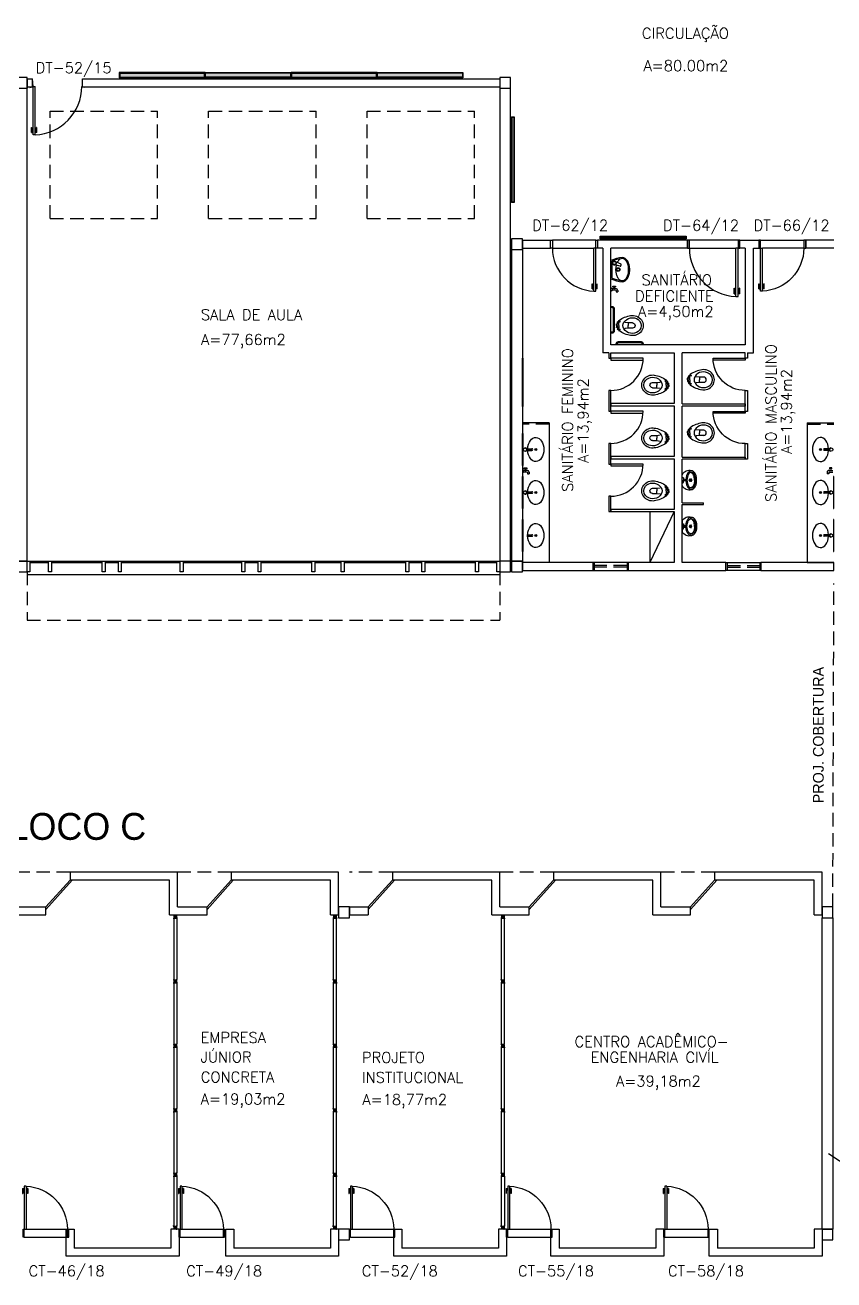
# Model space of a CAD drawing. Header units: centimetres. Extents: x -214 to 72, y 205 to 367.
# Drawn here: x -126.21 to -111.16, y 259.71 to 283.07 of the extents above; entities that cross this region are included whole.
import ezdxf

# ---------------------------------------------------------------- set-up
doc = ezdxf.new("R2010")
doc.units = ezdxf.units.CM
doc.header["$MEASUREMENT"] = 0
doc.linetypes.add('DASHDOT', pattern=[1, 0.5, -0.25, 0, -0.25])
doc.linetypes.add('HIDDEN', pattern=[0.375, 0.25, -0.125])
doc.layers.get('0').update_dxf_attribs({"linetype": 'CONTINUOUS'})
for name, color, linetype in [('ALV', 2, 'CONTINUOUS'), ('AREA', 2, 'CONTINUOUS'), ('BANC', 2, 'CONTINUOUS'), ('DIV', 2, 'CONTINUOUS'), ('ENDEREÇO NOVO', 2, 'CONTINUOUS'), ('ESQ', 1, 'CONTINUOUS'), ('ESTRUT', 3, 'CONTINUOUS'), ('JAN2', 1, 'HIDDEN'), ('MACANETA', 2, 'CONTINUOUS'), ('MARCO', 2, 'CONTINUOUS'), ('MOBILIARIO', 2, 'CONTINUOUS'), ('PainelFELTRO', 2, 'CONTINUOUS'), ('PainelVIDRO', 2, 'CONTINUOUS'), ('PAREDE_VST', 2, 'CONTINUOUS'), ('PEÇAS', 1, 'CONTINUOUS'), ('PISO', 1, 'CONTINUOUS'), ('PORTA', 1, 'CONTINUOUS'), ('PROJ', 1, 'HIDDEN'), ('PROJEÇÃO', 1, 'HIDDEN'), ('REBOCO', 2, 'CONTINUOUS'), ('SOLEIRA', 1, 'CONTINUOUS'), ('TEXTO', 2, 'CONTINUOUS'), ('USO', 2, 'CONTINUOUS')]:
    doc.layers.add(name, color=color, linetype=linetype)
doc.styles.add('UNB-100', font='simplex.shx', dxfattribs={"height": 0.2})

# ---------------------------------------------------------------- blocks, each defined once
blk = doc.blocks.new('DIV12')
for p, q in [((-0.005, 0), (0.005, 0)), ((0, -0.005), (0, 0.005)), ((0.024, 0.018), (0.028, 0.018)), ((0.024, 0.018), (0.024, 0.016)), ((0.024, 0.016), (0.028, 0.016)), ((0.028, 0.03), (0.043, 0.03)), ((0.028, 0.018), (0.028, 0.03)), ((0.028, -0.017), (0.028, 0.016)), ((0.03, 0.028), (1.169, 0.028)), ((0.03, -0.029), (0.03, 0.028)), ((0.043, 0.03), (0.043, 0.028)), ((0.024, -0.017), (0.028, -0.017)), ((0.024, -0.017), (0.024, -0.019)), ((0.024, -0.019), (0.028, -0.019)), ((0.028, -0.031), (0.028, -0.019)), ((0.028, -0.031), (0.043, -0.031)), ((0.03, -0.029), (1.169, -0.029)), ((0.043, -0.029), (0.043, -0.031))]:
    blk.add_line(p, q)
blk = doc.blocks.new('DOOR80')
at = {"layer": 'MACANETA'}
for p, q in [((-0.015, -0.665), (-0.01, -0.665)), ((-0.015, -0.755), (-0.015, -0.665)), ((-0.01, -0.755), (-0.01, -0.665)), ((0.08, -0.665), (0.075, -0.665)), ((0.075, -0.755), (0.075, -0.665)), ((0.08, -0.755), (0.08, -0.665)), ((-0.015, -0.755), (0.012, -0.755)), ((-0.01, -0.735), (0.012, -0.735)), ((0.012, -0.763), (0.012, -0.728)), ((0.012, -0.728), (0.015, -0.728)), ((0.012, -0.763), (0.015, -0.763)), ((0.053, -0.728), (0.05, -0.728)), ((0.053, -0.763), (0.05, -0.763)), ((0.053, -0.763), (0.053, -0.728)), ((0.075, -0.735), (0.053, -0.735)), ((0.08, -0.755), (0.053, -0.755))]:
    blk.add_line(p, q, dxfattribs=at)
at = {"layer": 'PORTA'}
for p, q in [((0.015, -0.8), (0.015, 0)), ((0.015, 0), (0.05, 0)), ((0.05, -0.8), (0.05, 0)), ((0.05, -0.8), (0.015, -0.8))]:
    blk.add_line(p, q, dxfattribs=at)
at = {"layer": 'PORTA', "color": 1}
blk.add_arc((0.02, 0), 0.8, 272.1491, 0, dxfattribs=at)
blk = doc.blocks.new('PORTA80')
at = {"layer": 'MARCO'}
for p, q in [((0, 0), (0.02, 0)), ((0, -0.15), (0, 0)), ((0.02, -0.15), (0.02, 0)), ((-0.002, -0.15), (-0.002, -0.15)), ((-0.002, -0.15), (-0.002, -0.15)), ((-0.002, -0.15), (-0.002, -0.15)), ((0.02, -0.15), (0, -0.15)), ((0.005, 0), (0.005, 0)), ((0.005, 0), (0.005, 0)), ((0.827, 0), (0.847, 0)), ((0.827, -0.15), (0.827, 0)), ((0.827, -0.15), (0.847, -0.15)), ((0.828, 0), (0.828, 0)), ((0.828, 0), (0.828, 0)), ((0.828, 0), (0.828, 0)), ((0.828, -0.15), (0.828, -0.15)), ((0.828, -0.15), (0.828, -0.15)), ((0.828, -0.15), (0.828, -0.15)), ((0.847, -0.15), (0.847, 0))]:
    blk.add_line(p, q, dxfattribs=at)
at = {"layer": 'SOLEIRA'}
for p, q in [((0.02, -0.15), (0.828, -0.15)), ((0.048, 0), (0.828, 0))]:
    blk.add_line(p, q, dxfattribs=at)
at = {"layer": 'PORTA', "xscale": -1, "rotation": 179.9999999948552}
blk.add_blockref('DOOR80', (0.005, 0), dxfattribs=at)
blk = doc.blocks.new('MTDIV')
for p, q in [((-0.0285, 0.0185), (-0.0285, 0.0285)), ((-0.0185, 0.0285), (-0.0285, 0.0285)), ((-0.0265, 0.0185), (-0.0285, 0.0185)), ((-0.0265, 0.0235), (-0.0265, 0.0265)), ((-0.0265, 0.0265), (-0.0185, 0.0265)), ((-0.0265, 0.0235), (0.0265, 0.0235)), ((-0.0215, 0.0235), (-0.0265, 0.0235)), ((-0.0265, 0.0185), (-0.0265, 0.0215)), ((-0.0265, 0.0215), (-0.0235, 0.0215)), ((-0.0235, 0.0215), (-0.0235, -0.0215)), ((-0.0215, 0.0235), (-0.0215, 0.0215)), ((-0.0215, 0.0215), (0.0215, 0.0215)), ((-0.0215, 0.0195), (0.0195, 0.0195)), ((-0.0215, 0.0195), (-0.0215, -0.0195)), ((-0.0185, 0.0265), (-0.0185, 0.0285)), ((-0.0049, 0), (0.0049, 0)), ((0, -0.0049), (0, 0.0049)), ((0.0195, 0.0095), (0.0115, 0.0095)), ((0.0115, 0.0095), (0.0115, 0.0075)), ((0.0215, 0.0075), (0.0115, 0.0075)), ((0.0135, 0.0075), (0.0135, 0.0055)), ((0.0215, 0.0055), (0.0135, 0.0055)), ((0.0185, 0.0265), (0.0185, 0.0285)), ((0.0185, 0.0285), (0.0285, 0.0285)), ((0.0185, 0.0265), (0.0265, 0.0265)), ((0.0195, 0.0195), (0.0195, 0.0095)), ((0.0215, 0.0235), (0.0215, 0.0075)), ((0.0215, 0.0235), (0.0265, 0.0235)), ((0.0215, 0.0055), (0.0215, -0.0055)), ((0.0235, 0.0215), (0.0235, -0.0215)), ((0.0265, 0.0215), (0.0235, 0.0215)), ((0.0265, 0.0235), (0.0265, 0.0265)), ((0.0265, 0.0185), (0.0265, 0.0215)), ((0.0265, 0.0185), (0.0285, 0.0185)), ((0.0285, 0.0185), (0.0285, 0.0285)), ((-0.0285, -0.0185), (-0.0285, -0.0285)), ((-0.0285, -0.0185), (-0.0265, -0.0185)), ((-0.0185, -0.0285), (-0.0285, -0.0285)), ((-0.0265, -0.0185), (-0.0265, -0.0215)), ((-0.0265, -0.0215), (-0.0235, -0.0215)), ((0.0265, -0.0235), (-0.0265, -0.0235)), ((-0.0265, -0.0235), (-0.0265, -0.0265)), ((-0.0215, -0.0235), (-0.0265, -0.0235)), ((-0.0185, -0.0265), (-0.0265, -0.0265)), ((-0.0215, -0.0195), (0.0195, -0.0195)), ((-0.0215, -0.0215), (0.0215, -0.0215)), ((-0.0215, -0.0215), (-0.0215, -0.0235)), ((-0.0185, -0.0265), (-0.0185, -0.0285)), ((0.0215, -0.0075), (0.0115, -0.0075)), ((0.0115, -0.0075), (0.0115, -0.0095)), ((0.0195, -0.0095), (0.0115, -0.0095)), ((0.0215, -0.0055), (0.0135, -0.0055)), ((0.0135, -0.0055), (0.0135, -0.0075)), ((0.0185, -0.0265), (0.0185, -0.0285)), ((0.0265, -0.0265), (0.0185, -0.0265)), ((0.0185, -0.0285), (0.0285, -0.0285)), ((0.0195, -0.0095), (0.0195, -0.0195)), ((0.0215, -0.0075), (0.0215, -0.0235)), ((0.0215, -0.0235), (0.0265, -0.0235)), ((0.0265, -0.0215), (0.0235, -0.0215)), ((0.0265, -0.0185), (0.0265, -0.0215)), ((0.0285, -0.0185), (0.0265, -0.0185)), ((0.0265, -0.0235), (0.0265, -0.0265)), ((0.0285, -0.0185), (0.0285, -0.0285))]:
    blk.add_line(p, q)
blk = doc.blocks.new('DOOR90')
at = {"layer": 'MACANETA'}
for p, q in [((-0.015, -0.755), (-0.01, -0.755)), ((-0.015, -0.845), (-0.015, -0.755)), ((-0.015, -0.845), (0.012, -0.845)), ((-0.01, -0.845), (-0.01, -0.755)), ((-0.01, -0.825), (0.012, -0.825)), ((0.012, -0.853), (0.012, -0.818)), ((0.012, -0.818), (0.015, -0.818)), ((0.012, -0.853), (0.015, -0.853)), ((0.053, -0.818), (0.05, -0.818)), ((0.053, -0.853), (0.05, -0.853)), ((0.053, -0.853), (0.053, -0.818)), ((0.075, -0.825), (0.053, -0.825)), ((0.08, -0.845), (0.053, -0.845)), ((0.08, -0.755), (0.075, -0.755)), ((0.075, -0.845), (0.075, -0.755)), ((0.08, -0.845), (0.08, -0.755))]:
    blk.add_line(p, q, dxfattribs=at)
at = {"layer": 'PORTA'}
for p, q in [((0.015, -0.89), (0.015, 0.01)), ((0.015, 0.01), (0.05, 0.01)), ((0.05, -0.89), (0.05, 0.01)), ((0.05, -0.89), (0.015, -0.89))]:
    blk.add_line(p, q, dxfattribs=at)
at = {"layer": 'PORTA', "color": 1}
blk.add_arc((0.02, 0.01), 0.9, 271.9102, 0, dxfattribs=at)
blk = doc.blocks.new('VASO')
for p, q in [((0.1, 0), (0.1, 0.028)), ((0.1, 0), (0.1, -0.028)), ((0.146, 0.031), (0.113, 0.031)), ((0.114, 0), (0.114, 0.028)), ((0.114, 0), (0.114, -0.028)), ((0.119, 0.031), (0.119, 0.062)), ((0.146, 0.05), (0.119, 0.05)), ((0.146, 0), (0.146, 0.089)), ((0.146, 0), (0.146, -0.089)), ((0.261, 0.056), (0.259, 0.059)), ((0.323, 0.049), (0.261, 0.056)), ((0.401, 0.049), (0.323, 0.049)), ((0.323, 0.049), (0.323, 0)), ((0.323, -0.049), (0.323, 0)), ((0.146, -0.031), (0.113, -0.031)), ((0.119, -0.031), (0.119, -0.062)), ((0.146, -0.05), (0.119, -0.05)), ((0.261, -0.056), (0.259, -0.059)), ((0.323, -0.049), (0.261, -0.056)), ((0.401, -0.049), (0.323, -0.049))]:
    blk.add_line(p, q)
for centre in [(0.164, 0.075), (0.164, -0.075)]:
    blk.add_circle(centre, 0.00682)
for centre, radius, start, end in [((0.107, 0.028), 0.00697, 0.8534, 179.1466), ((0.128, 0.062), 0.00909, 126.1604, 180), ((0.404, -0.315), 0.477, 122.7818, 126.1604), ((0.155, 0.089), 0.00909, 126.3456, 180), ((0.436, -0.294), 0.484, 97.6805, 126.3456), ((0.334, 0), 0.112, 147.3201, 212.6799), ((0.397, -0.04), 0.187, 54.2515, 147.3201), ((0.4, -0.02), 0.208, 36.8888, 100.1214), ((0.401, 0), 0.0486, 0, 90), ((0.401, 0), 0.0486, 270, 0), ((0.413, -0.018), 0.159, 41.3299, 54.2515), ((0.433, 0), 0.132, 318.6701, 41.3299), ((0.427, 0), 0.174, 323.1112, 36.8888), ((0.107, -0.028), 0.00697, 180.8534, 359.1466), ((0.128, -0.062), 0.00909, 180, 233.8396), ((0.404, 0.315), 0.477, 233.8396, 237.2182), ((0.155, -0.089), 0.00909, 180, 233.6544), ((0.436, 0.294), 0.484, 233.6544, 262.3195), ((0.397, 0.04), 0.187, 212.6799, 305.7485), ((0.4, 0.02), 0.208, 259.8786, 323.1112), ((0.413, 0.018), 0.159, 305.7485, 318.6701)]:
    blk.add_arc(centre, radius, start, end)
blk = doc.blocks.new('DOOR-80')
at = {"layer": 'MACANETA'}
for p, q in [((-0.08, -0.755), (-0.08, -0.665)), ((-0.08, -0.665), (-0.075, -0.665)), ((-0.08, -0.755), (-0.053, -0.755)), ((-0.075, -0.755), (-0.075, -0.665)), ((-0.075, -0.735), (-0.053, -0.735)), ((-0.053, -0.728), (-0.05, -0.728)), ((-0.053, -0.763), (-0.053, -0.728)), ((-0.053, -0.763), (-0.05, -0.763)), ((-0.012, -0.728), (-0.015, -0.728)), ((-0.012, -0.763), (-0.015, -0.763)), ((-0.012, -0.763), (-0.012, -0.728)), ((0.01, -0.735), (-0.012, -0.735)), ((0.015, -0.755), (-0.012, -0.755)), ((0.01, -0.755), (0.01, -0.665)), ((0.015, -0.665), (0.01, -0.665)), ((0.015, -0.755), (0.015, -0.665))]:
    blk.add_line(p, q, dxfattribs=at)
at = {"layer": 'PORTA'}
for p, q in [((-0.05, -0.8), (-0.05, 0)), ((-0.015, 0), (-0.05, 0)), ((-0.015, -0.8), (-0.015, 0)), ((-0.05, -0.8), (-0.015, -0.8))]:
    blk.add_line(p, q, dxfattribs=at)
at = {"layer": 'PORTA', "color": 1}
blk.add_arc((-0.02, 0), 0.8, 180, 267.8509, dxfattribs=at)
blk = doc.blocks.new('BARRA_DEFICIENTE')
at = {"layer": 'PEÇAS'}
for p, q in [((0, 0.599), (0.02, 0.599)), ((0, 0.579), (0.02, 0.579)), ((0.04, 0.139), (0.04, 0.559)), ((0.06, 0.139), (0.06, 0.559)), ((0, 0.119), (0.02, 0.119)), ((0, 0.099), (0.02, 0.099)), ((0.235, 0.02), (0.235, 0)), ((0.675, 0.04), (0.255, 0.04)), ((0.695, 0.02), (0.695, 0))]:
    blk.add_line(p, q, dxfattribs=at)
blk.add_lwpolyline([(0.715, 0), (0.715, 0.02, 0.414214), (0.675, 0.06), (0.255, 0.06, 0.414214), (0.215, 0.02), (0.215, 0)], format="xyb", dxfattribs=at)
for centre, radius, start, end in [((0.02, 0.559), 0.04, 0, 90), ((0.02, 0.559), 0.02, 0, 90), ((0.02, 0.139), 0.02, 270, 0), ((0.02, 0.139), 0.04, 270, 0), ((0.255, 0.02), 0.02, 90, 180), ((0.675, 0.02), 0.02, 0, 90)]:
    blk.add_arc(centre, radius, start, end, dxfattribs=at)
blk = doc.blocks.new('LAVAT-P')
for p, q in [((-0.17, 0), (0.17, 0)), ((-0.157, -0.02), (0.157, -0.02)), ((0.063, -0.173), (0.094, -0.055)), ((0.069, -0.185), (0.09, -0.192)), ((0.102, -0.187), (0.151, -0.074))]:
    blk.add_line(p, q)
for points in [[(-0.225, -0.214, 0.136108), (-0.208, -0.262, 0.106861), (-0.155, -0.311, 0.073747), (-0.087, -0.339, 0.060305), (0, -0.349, 0.060305), (0.087, -0.339, 0.073747), (0.155, -0.311, 0.106861), (0.208, -0.262, 0.136108), (0.225, -0.214, 0.062982)], [(0.083, -0.096, 0.121735), (-0.082, -0.096, 0.073747), (-0.145, -0.122, 0.106861), (-0.192, -0.165, 0.153587), (-0.205, -0.208, 0.153587)], [(-0.205, -0.208, 0.153587), (-0.192, -0.251, 0.106861), (-0.145, -0.294, 0.073747), (-0.082, -0.32, 0.060305), (0, -0.329, 0.060305), (0.082, -0.32, 0.073747), (0.145, -0.294, 0.106861), (0.192, -0.251, 0.153587), (0.205, -0.208, 0.153587), (0.192, -0.165, 0.106861), (0.145, -0.122, 0.014792), (0.133, -0.115, 0.039243)]]:
    blk.add_lwpolyline(points, format="xyb")
for centre, radius in [((0, -0.135), 0.0347), ((0, -0.135), 0.0265), ((0.122, -0.065), 0.03)]:
    blk.add_circle(centre, radius)
for centre, radius, start, end in [((0.376, -0.254), 0.602, 155.0201, 176.1902), ((-0.376, -0.254), 0.602, 3.8098, 24.9799), ((0.376, -0.254), 0.582, 156.2686, 173.4578), ((0.073, -0.176), 0.01, 165.2139, 250.8603), ((0.122, -0.065), 0.0361, 302.4689, 199.2518), ((0.093, -0.183), 0.01, 250.8603, 336.5068), ((-0.376, -0.254), 0.582, 6.5422, 23.7314)]:
    blk.add_arc(centre, radius, start, end)
blk = doc.blocks.new('MIC01')
at = {"layer": 'PEÇAS'}
for p, q in [((-10, 0), (10, 0)), ((-5.3, 0), (-4.5, -2.2)), ((5.3, 0), (4.5, -2.2)), ((-4.5, -2.2), (0, -2.2)), ((4.5, -2.2), (0, -2.2))]:
    blk.add_line(p, q, dxfattribs=at)
for points in [[(0, -7.1, 0.058109), (-7, -8, 0.07175), (-12.3, -10.1, 0.106494), (-16.3, -13.6, 0.158235), (-17.4, -17.1, 0.158235)], [(-17.4, -17.1, 0.158235), (-16.3, -20.6, 0.106494), (-12.3, -24.1, 0.07175), (-7, -26.2, 0.058109), (0, -27, 0.058109), (7, -26.2, 0.07175), (12.3, -24.1, 0.106494), (16.3, -20.6, 0.158235), (17.4, -17.1, 0.158235)], [(0, -23.1, -0.04416), (-5.4, -22.6, -0.058504), (-9.4, -21.4, -0.100522), (-12.6, -19.1, -0.041446), (-13.7, -17.2, -0.101301), (-14.1, -15.3, -0.003595), (-14.1, -15.1)], [(17.4, -17.1, 0.158235), (16.3, -13.6, 0.106494), (12.3, -10.1, 0.07175), (7, -8, 0.058109), (0, -7.1, 0.058109)], [(0, -23.1, 0.04416), (5.4, -22.6, 0.058504), (9.4, -21.4, 0.100522), (12.6, -19.1, 0.041446), (13.7, -17.2, 0.101301), (14.1, -15.3, 0.003595), (14.1, -15.1)]]:
    blk.add_lwpolyline(points, format="xyb", dxfattribs=at)
blk.add_lwpolyline([(0, -9, 0.056411), (-5.8, -9.7, 0.070161), (-10.3, -11.4, 0.106104), (-13.6, -14.3, 0.161988), (-14.5, -17.1, 0.161988), (-13.6, -19.9, 0.106104), (-10.3, -22.8, 0.070161), (-5.8, -24.5, 0.056411), (0, -25.1, 0.056411), (5.8, -24.5, 0.070161), (10.3, -22.8, 0.106104), (13.6, -19.9, 0.161988), (14.5, -17.1, 0.161988), (13.6, -14.3, 0.106104), (10.3, -11.4, 0.070161), (5.8, -9.7, 0.056411)], format="xyb", close=True, dxfattribs=at)
for centre, radius in [((-2, -14.6), 0.51), ((-2, -16.7), 0.51), ((0, -4.7), 1.76), ((0, -4.7), 0.844), ((0, -13.6), 0.51), ((0, -15.7), 0.51), ((0, -17.8), 0.51), ((2, -14.6), 0.51), ((2, -16.7), 0.51)]:
    blk.add_circle(centre, radius, dxfattribs=at)
for centre, start, end in [((-2.6, -13.5), 118.7979, 195.9069), ((2.6, -13.5), 344.0931, 61.2021)]:
    blk.add_arc(centre, 15.4, start, end, dxfattribs=at)
blk = doc.blocks.new('PainelFELTRO')
at = {"layer": 'PainelFELTRO'}
blk.add_hatch(color=2, dxfattribs=at).paths.add_polyline_path([(0.01, 0.06), (0.01, 0.03), (1.59, 0.03), (1.59, 0.06)])
for p, q in [((1.6, 0.07), (0, 0.07)), ((0, 0.07), (0, 0.02)), ((0, 0.02), (1.6, 0.02)), ((1.6, 0.02), (1.6, 0.07))]:
    blk.add_line(p, q, dxfattribs=at)
at = {"layer": 'PainelFELTRO', "color": 1}
for p, q in [((0, 0), (1.6, 0)), ((0.05, 0.02), (0.05, 0)), ((1.55, 0), (1.55, 0.02))]:
    blk.add_line(p, q, dxfattribs=at)
at = {"layer": 'PainelFELTRO', "color": 2}
for p, q in [((1.59, 0.06), (0.01, 0.06)), ((0.01, 0.06), (0.01, 0.03)), ((0.01, 0.03), (1.59, 0.03)), ((1.59, 0.03), (1.59, 0.06))]:
    blk.add_line(p, q, dxfattribs=at)
blk = doc.blocks.new('PainelVIDRO')
at = {"layer": 'PainelVIDRO'}
blk.add_hatch(color=256, dxfattribs=at).paths.add_polyline_path([(0.01, 0.11), (0.01, 0.03), (1.59, 0.03), (1.59, 0.11)])
for p, q in [((0, 0.12), (0, 0.02)), ((1.6, 0.12), (0, 0.12)), ((0, 0.02), (1.6, 0.02)), ((1.6, 0.02), (1.6, 0.12))]:
    blk.add_line(p, q, dxfattribs=at)
at = {"layer": 'PainelVIDRO', "color": 1}
for p, q in [((0, 0), (1.6, 0)), ((0.05, 0.02), (0.05, 0)), ((1.55, 0), (1.55, 0.02))]:
    blk.add_line(p, q, dxfattribs=at)
at = {"layer": 'PainelVIDRO', "color": 2}
for p, q in [((0.01, 0.11), (0.01, 0.03)), ((0.01, 0.11), (1.59, 0.11)), ((0.01, 0.03), (1.59, 0.03)), ((1.59, 0.03), (1.59, 0.11))]:
    blk.add_line(p, q, dxfattribs=at)

msp = doc.modelspace()

# ---------------------------------------------------------------- linework, layer by layer
at = {"layer": 'ALV'}
for p, q in [((-126.175, 282.073), (-126.175, 281.898)), ((-126.175, 282.073), (-126.075, 282.073)), ((-126.075, 281.923), (-126.075, 282.073)), ((-125.145, 281.923), (-125.145, 282.073)), ((-125.145, 282.073), (-117.375, 282.073)), ((-126.375, 281.898), (-126.175, 281.898)), ((-126.175, 281.923), (-126.075, 281.923)), ((-126.175, 273.098), (-126.175, 281.898)), ((-125.145, 281.923), (-117.375, 281.923)), ((-117.375, 281.898), (-117.375, 273.098)), ((-117.175, 273.098), (-117.175, 281.898)), ((-116.955, 279.073), (-116.955, 278.898)), ((-117.155, 278.898), (-116.955, 278.898)), ((-117.155, 278.898), (-117.155, 273.098)), ((-116.955, 278.898), (-116.955, 273.098)), ((-126.375, 273.098), (-126.175, 273.098)), ((-117.155, 273.098), (-117.375, 273.098)), ((-117.155, 273.098), (-116.955, 273.098)), ((-116.955, 273.098), (-116.955, 272.923)), ((-123.375, 267.308), (-125.375, 267.308)), ((-125.375, 267.308), (-125.375, 267.158)), ((-123.375, 266.658), (-123.375, 267.308)), ((-120.375, 267.308), (-122.375, 267.308)), ((-122.375, 267.308), (-122.375, 267.158)), ((-120.375, 266.508), (-120.375, 267.308)), ((-117.375, 267.308), (-119.375, 267.308)), ((-119.375, 267.308), (-119.375, 267.158)), ((-117.375, 266.658), (-117.375, 267.308)), ((-114.375, 267.308), (-116.375, 267.308)), ((-116.375, 267.308), (-116.375, 267.158)), ((-114.375, 266.658), (-114.375, 267.308)), ((-111.375, 267.308), (-113.375, 267.308)), ((-113.375, 267.308), (-113.375, 267.158)), ((-111.375, 266.508), (-111.375, 267.308)), ((-123.525, 267.158), (-125.375, 267.158)), ((-123.525, 266.508), (-123.525, 267.158)), ((-120.525, 267.158), (-122.375, 267.158)), ((-120.525, 266.508), (-120.525, 267.158)), ((-117.525, 267.158), (-119.375, 267.158)), ((-117.525, 266.508), (-117.525, 267.158)), ((-114.525, 267.158), (-116.375, 267.158)), ((-114.525, 266.508), (-114.525, 267.158)), ((-111.525, 267.158), (-113.375, 267.158)), ((-111.525, 266.508), (-111.525, 267.158)), ((-126.375, 266.658), (-125.825, 266.658)), ((-125.825, 266.508), (-125.825, 266.658)), ((-123.375, 266.658), (-122.825, 266.658)), ((-122.825, 266.508), (-122.825, 266.658)), ((-120.175, 266.658), (-120.175, 266.508)), ((-120.175, 266.658), (-119.825, 266.658)), ((-119.825, 266.658), (-119.825, 266.508)), ((-117.375, 266.658), (-116.825, 266.658)), ((-116.825, 266.508), (-116.825, 266.658)), ((-114.375, 266.658), (-113.825, 266.658)), ((-113.825, 266.508), (-113.825, 266.658)), ((-126.525, 266.508), (-125.825, 266.508)), ((-123.525, 266.508), (-122.825, 266.508)), ((-120.525, 266.508), (-120.375, 266.508)), ((-120.175, 266.508), (-119.825, 266.508)), ((-117.525, 266.508), (-116.825, 266.508)), ((-114.525, 266.508), (-113.825, 266.508)), ((-111.525, 266.508), (-111.375, 266.508)), ((-111.375, 260.658), (-111.375, 266.458)), ((-111.375, 266.458), (-111.175, 266.458)), ((-111.175, 266.458), (-111.175, 260.658)), ((-125.446, 260.158), (-125.446, 260.658)), ((-125.446, 260.658), (-125.296, 260.658)), ((-125.296, 260.658), (-125.296, 260.308)), ((-123.496, 260.658), (-123.496, 260.308)), ((-123.346, 260.658), (-123.496, 260.658)), ((-123.346, 260.658), (-123.346, 260.158)), ((-122.475, 260.158), (-122.475, 260.658)), ((-122.475, 260.658), (-122.325, 260.658)), ((-122.325, 260.658), (-122.325, 260.308)), ((-120.525, 260.658), (-120.525, 260.308)), ((-120.375, 260.658), (-120.525, 260.658)), ((-120.375, 260.658), (-120.375, 260.158)), ((-119.348, 260.158), (-119.348, 260.658)), ((-119.348, 260.658), (-119.198, 260.658)), ((-119.198, 260.658), (-119.198, 260.308)), ((-117.398, 260.658), (-117.398, 260.308)), ((-117.248, 260.658), (-117.398, 260.658)), ((-117.248, 260.658), (-117.248, 260.158)), ((-116.422, 260.158), (-116.422, 260.658)), ((-116.422, 260.658), (-116.272, 260.658)), ((-116.272, 260.658), (-116.272, 260.308)), ((-114.472, 260.658), (-114.472, 260.308)), ((-114.322, 260.658), (-114.472, 260.658)), ((-114.322, 260.658), (-114.322, 260.158)), ((-113.475, 260.158), (-113.475, 260.658)), ((-113.475, 260.658), (-113.325, 260.658)), ((-113.325, 260.658), (-113.325, 260.308)), ((-111.525, 260.658), (-111.525, 260.308)), ((-111.375, 260.658), (-111.525, 260.658)), ((-111.375, 260.658), (-111.375, 260.158)), ((-111.375, 260.658), (-111.175, 260.658)), ((-123.496, 260.308), (-125.296, 260.308)), ((-120.525, 260.308), (-122.325, 260.308)), ((-117.398, 260.308), (-119.198, 260.308)), ((-114.472, 260.308), (-116.272, 260.308)), ((-111.525, 260.308), (-113.325, 260.308)), ((-123.346, 260.158), (-125.446, 260.158)), ((-120.375, 260.158), (-122.475, 260.158)), ((-117.248, 260.158), (-119.348, 260.158)), ((-114.322, 260.158), (-116.422, 260.158)), ((-111.375, 260.158), (-113.475, 260.158))]:
    msp.add_line(p, q, dxfattribs=at)
at = {"layer": 'BANC'}
for p, q in [((-116.455, 275.673), (-116.955, 275.673)), ((-111.655, 275.673), (-111.155, 275.673))]:
    msp.add_line(p, q, dxfattribs=at)
for points in [[(-116.455, 275.673), (-116.455, 273.073), (-116.955, 273.073)], [(-111.655, 275.673), (-111.655, 273.073), (-111.155, 273.073)]]:
    msp.add_lwpolyline(points, dxfattribs=at)
at = {"layer": 'BANC', "extrusion": (0, 0, -1)}
for centre in [(-116.705, 275.173), (-116.705, 275.173), (-116.705, 274.373), (-116.705, 274.373), (-116.705, 273.573), (-116.705, 273.573)]:
    msp.add_ellipse(centre, major_axis=(0, 0.225), ratio=0.666667, start_param=-1.50408, end_param=4.645673, dxfattribs=at)
at = {"layer": 'BANC'}
for centre in [(-111.405, 275.173), (-111.405, 275.173), (-111.405, 274.373), (-111.405, 274.373), (-111.405, 273.573), (-111.405, 273.573)]:
    msp.add_ellipse(centre, major_axis=(0, 0.225), ratio=0.666667, start_param=-1.50408, end_param=4.645673, dxfattribs=at)
at = {"layer": 'DIV'}
for p, q in [((-113.98, 274.183), (-113.58, 274.183)), ((-113.98, 274.153), (-113.58, 274.153)), ((-113.58, 274.153), (-113.58, 274.183)), ((-123.447, 261.648), (-123.447, 261.634)), ((-123.447, 261.648), (-123.435, 261.648)), ((-123.445, 261.646), (-123.445, 260.716)), ((-123.445, 261.646), (-123.388, 261.646)), ((-123.435, 261.653), (-123.435, 261.648)), ((-123.433, 261.653), (-123.435, 261.653)), ((-123.433, 261.653), (-123.433, 261.648)), ((-123.433, 261.648), (-123.4, 261.648)), ((-123.422, 261.677), (-123.411, 261.677)), ((-123.416, 261.682), (-123.416, 261.672)), ((-123.4, 261.653), (-123.4, 261.648)), ((-123.398, 261.653), (-123.4, 261.653)), ((-123.398, 261.653), (-123.398, 261.648)), ((-123.398, 261.648), (-123.386, 261.648)), ((-123.388, 261.646), (-123.388, 260.716)), ((-123.386, 261.648), (-123.386, 261.634)), ((-120.477, 261.648), (-120.477, 261.634)), ((-120.477, 261.648), (-120.465, 261.648)), ((-120.475, 261.646), (-120.475, 260.716)), ((-120.475, 261.646), (-120.418, 261.646)), ((-120.465, 261.653), (-120.465, 261.648)), ((-120.463, 261.653), (-120.465, 261.653)), ((-120.463, 261.653), (-120.463, 261.648)), ((-120.463, 261.648), (-120.43, 261.648)), ((-120.451, 261.677), (-120.441, 261.677)), ((-120.446, 261.682), (-120.446, 261.672)), ((-120.43, 261.653), (-120.43, 261.648)), ((-120.428, 261.653), (-120.43, 261.653)), ((-120.428, 261.653), (-120.428, 261.648)), ((-120.428, 261.648), (-120.416, 261.648)), ((-120.418, 261.646), (-120.418, 260.716)), ((-120.416, 261.648), (-120.416, 261.634)), ((-117.349, 261.648), (-117.349, 261.634)), ((-117.349, 261.648), (-117.337, 261.648)), ((-117.347, 261.646), (-117.347, 260.716)), ((-117.347, 261.646), (-117.29, 261.646)), ((-117.337, 261.653), (-117.337, 261.648)), ((-117.335, 261.653), (-117.337, 261.653)), ((-117.335, 261.653), (-117.335, 261.648)), ((-117.335, 261.648), (-117.302, 261.648)), ((-117.324, 261.677), (-117.314, 261.677)), ((-117.319, 261.682), (-117.319, 261.672)), ((-117.302, 261.653), (-117.302, 261.648)), ((-117.3, 261.653), (-117.302, 261.653)), ((-117.3, 261.653), (-117.3, 261.648)), ((-117.3, 261.648), (-117.288, 261.648)), ((-117.29, 261.646), (-117.29, 260.716)), ((-117.288, 261.648), (-117.288, 261.634)), ((-123.445, 261.634), (-123.447, 261.634)), ((-123.386, 261.634), (-123.388, 261.634)), ((-120.475, 261.634), (-120.477, 261.634)), ((-120.416, 261.634), (-120.418, 261.634)), ((-117.347, 261.634), (-117.349, 261.634)), ((-117.288, 261.634), (-117.29, 261.634)), ((-123.445, 260.728), (-123.447, 260.728)), ((-123.447, 260.714), (-123.447, 260.728)), ((-123.447, 260.714), (-123.435, 260.714)), ((-123.445, 260.716), (-123.388, 260.716)), ((-123.435, 260.709), (-123.435, 260.714)), ((-123.433, 260.709), (-123.435, 260.709)), ((-123.433, 260.714), (-123.4, 260.714)), ((-123.433, 260.709), (-123.433, 260.714)), ((-123.4, 260.709), (-123.4, 260.714)), ((-123.398, 260.709), (-123.4, 260.709)), ((-123.398, 260.714), (-123.386, 260.714)), ((-123.398, 260.709), (-123.398, 260.714)), ((-123.386, 260.728), (-123.388, 260.728)), ((-123.386, 260.714), (-123.386, 260.728)), ((-120.475, 260.728), (-120.477, 260.728)), ((-120.477, 260.714), (-120.477, 260.728)), ((-120.477, 260.714), (-120.465, 260.714)), ((-120.475, 260.716), (-120.418, 260.716)), ((-120.465, 260.709), (-120.465, 260.714)), ((-120.463, 260.709), (-120.465, 260.709)), ((-120.463, 260.714), (-120.43, 260.714)), ((-120.463, 260.709), (-120.463, 260.714)), ((-120.43, 260.709), (-120.43, 260.714)), ((-120.428, 260.709), (-120.43, 260.709)), ((-120.428, 260.714), (-120.416, 260.714)), ((-120.428, 260.709), (-120.428, 260.714)), ((-120.416, 260.728), (-120.418, 260.728)), ((-120.416, 260.714), (-120.416, 260.728)), ((-117.347, 260.728), (-117.349, 260.728)), ((-117.349, 260.714), (-117.349, 260.728)), ((-117.349, 260.714), (-117.337, 260.714)), ((-117.347, 260.716), (-117.29, 260.716)), ((-117.337, 260.709), (-117.337, 260.714)), ((-117.335, 260.709), (-117.337, 260.709)), ((-117.335, 260.714), (-117.302, 260.714)), ((-117.335, 260.709), (-117.335, 260.714)), ((-117.302, 260.709), (-117.302, 260.714)), ((-117.3, 260.709), (-117.302, 260.709)), ((-117.3, 260.714), (-117.288, 260.714)), ((-117.3, 260.709), (-117.3, 260.714)), ((-117.288, 260.728), (-117.29, 260.728)), ((-117.288, 260.714), (-117.288, 260.728)), ((-123.422, 260.685), (-123.411, 260.685)), ((-123.417, 260.69), (-123.417, 260.68)), ((-120.451, 260.685), (-120.441, 260.685)), ((-120.446, 260.69), (-120.446, 260.68)), ((-117.324, 260.685), (-117.314, 260.685)), ((-117.319, 260.69), (-117.319, 260.68))]:
    msp.add_line(p, q, dxfattribs=at)
for points in [[(-115.345, 276.973), (-115.345, 276.873), (-115.305, 276.873), (-115.305, 276.973)], [(-112.765, 276.973), (-112.765, 276.873), (-112.805, 276.873), (-112.805, 276.973)], [(-114.13, 276.028), (-115.306, 276.028), (-115.306, 275.988), (-114.13, 275.988)], [(-113.98, 276.023), (-112.805, 276.023), (-112.805, 275.983), (-113.98, 275.983)], [(-114.13, 275.043), (-115.307, 275.043), (-115.307, 275.003), (-114.13, 275.003)], [(-113.98, 275.033), (-112.804, 275.033), (-112.804, 274.993), (-113.98, 274.993)], [(-114.13, 274.058), (-115.307, 274.058), (-115.307, 274.018), (-114.13, 274.018)]]:
    msp.add_lwpolyline(points, dxfattribs=at)
for points in [[(-115.305, 276.273, 0.414214), (-114.705, 276.873), (-115.305, 276.873), (-115.305, 276.838), (-114.705, 276.838)], [(-112.805, 276.273, -0.414214), (-113.405, 276.873), (-112.805, 276.873), (-112.805, 276.838), (-113.405, 276.838)], [(-115.306, 275.288, 0.414214), (-114.706, 275.888), (-115.306, 275.888), (-115.306, 275.853), (-114.706, 275.853)], [(-112.805, 275.283, -0.414214), (-113.405, 275.883), (-112.805, 275.883), (-112.805, 275.848), (-113.405, 275.848)], [(-115.307, 274.303, 0.414214), (-114.707, 274.903), (-115.307, 274.903), (-115.307, 274.868), (-114.707, 274.868)]]:
    msp.add_lwpolyline(points, format="xyb", dxfattribs=at)
for points in [[(-115.346, 275.888), (-115.306, 275.888), (-115.306, 276.273), (-115.346, 276.273)], [(-112.765, 275.883), (-112.805, 275.883), (-112.805, 276.273), (-112.765, 276.273)], [(-115.347, 274.903), (-115.307, 274.903), (-115.307, 275.288), (-115.347, 275.288)], [(-112.764, 274.993), (-112.804, 274.993), (-112.804, 275.283), (-112.764, 275.283)], [(-115.347, 274.018), (-115.307, 274.018), (-115.307, 274.303), (-115.347, 274.303)]]:
    msp.add_lwpolyline(points, close=True, dxfattribs=at)
at = {"layer": 'ESQ'}
for p, q in [((-126.12, 273.098), (-117.43, 273.098)), ((-126.175, 272.898), (-126.175, 272.848)), ((-126.12, 273.073), (-125.775, 273.073)), ((-125.72, 273.073), (-124.775, 273.073)), ((-124.72, 273.073), (-124.475, 273.073)), ((-124.42, 273.073), (-123.325, 273.073)), ((-123.27, 273.073), (-122.175, 273.073)), ((-122.12, 273.073), (-121.875, 273.073)), ((-121.82, 273.073), (-120.875, 273.073)), ((-120.82, 273.073), (-120.325, 273.073)), ((-120.27, 273.073), (-119.125, 273.073)), ((-119.07, 273.073), (-118.825, 273.073)), ((-118.77, 273.073), (-117.825, 273.073)), ((-117.77, 273.073), (-117.43, 273.073)), ((-117.375, 272.898), (-117.375, 272.848)), ((-126.175, 272.848), (-117.375, 272.848)), ((-125.335, 267.158), (-125.825, 266.613)), ((-125.375, 267.158), (-125.825, 266.658)), ((-122.375, 267.158), (-122.825, 266.658)), ((-122.335, 267.158), (-122.825, 266.613)), ((-119.375, 267.158), (-119.825, 266.658)), ((-119.335, 267.158), (-119.825, 266.613)), ((-116.375, 267.158), (-116.825, 266.658)), ((-116.335, 267.158), (-116.825, 266.613)), ((-113.335, 267.158), (-113.825, 266.613)), ((-113.375, 267.158), (-113.825, 266.658))]:
    msp.add_line(p, q, dxfattribs=at)
for points in [[(-126.175, 273.098), (-126.12, 273.098), (-126.12, 272.898), (-126.175, 272.898)], [(-125.775, 273.098), (-125.72, 273.098), (-125.72, 272.898), (-125.775, 272.898)], [(-124.775, 273.098), (-124.72, 273.098), (-124.72, 272.898), (-124.775, 272.898)], [(-124.475, 273.098), (-124.42, 273.098), (-124.42, 272.898), (-124.475, 272.898)], [(-123.325, 273.098), (-123.27, 273.098), (-123.27, 272.898), (-123.325, 272.898)], [(-122.175, 273.098), (-122.12, 273.098), (-122.12, 272.898), (-122.175, 272.898)], [(-121.875, 273.098), (-121.82, 273.098), (-121.82, 272.898), (-121.875, 272.898)], [(-120.875, 273.098), (-120.82, 273.098), (-120.82, 272.898), (-120.875, 272.898)], [(-120.325, 273.098), (-120.27, 273.098), (-120.27, 272.898), (-120.325, 272.898)], [(-119.125, 273.098), (-119.07, 273.098), (-119.07, 272.898), (-119.125, 272.898)], [(-118.825, 273.098), (-118.77, 273.098), (-118.77, 272.898), (-118.825, 272.898)], [(-117.825, 273.098), (-117.77, 273.098), (-117.77, 272.898), (-117.825, 272.898)], [(-117.43, 273.098), (-117.375, 273.098), (-117.375, 272.898), (-117.43, 272.898)]]:
    msp.add_lwpolyline(points, close=True, dxfattribs=at)
at = {"layer": 'ESTRUT'}
for points in [[(-126.175, 282.098), (-126.375, 282.098), (-126.375, 281.898), (-126.175, 281.898)], [(-117.175, 282.098), (-117.375, 282.098), (-117.375, 281.898), (-117.175, 281.898)], [(-116.955, 279.098), (-117.155, 279.098), (-117.155, 278.898), (-116.955, 278.898)], [(-126.175, 273.098), (-126.375, 273.098), (-126.375, 272.898), (-126.175, 272.898)], [(-117.175, 273.098), (-117.375, 273.098), (-117.375, 272.898), (-117.175, 272.898)], [(-116.955, 273.098), (-117.155, 273.098), (-117.155, 272.898), (-116.955, 272.898)], [(-120.175, 266.658), (-120.375, 266.658), (-120.375, 266.458), (-120.175, 266.458)], [(-111.175, 266.658), (-111.375, 266.658), (-111.375, 266.458), (-111.175, 266.458)], [(-120.175, 260.658), (-120.375, 260.658), (-120.375, 260.458), (-120.175, 260.458)], [(-111.175, 260.658), (-111.375, 260.658), (-111.375, 260.458), (-111.175, 260.458)]]:
    msp.add_lwpolyline(points, close=True, dxfattribs=at)
at = {"layer": 'JAN2'}
for p, q in [((-115.615, 273.073), (-115.615, 272.923)), ((-115.005, 273.013), (-115.615, 273.013)), ((-115.005, 272.983), (-115.615, 272.983)), ((-115.005, 273.073), (-115.005, 272.923)), ((-113.145, 273.073), (-113.145, 272.923)), ((-113.145, 273.013), (-112.535, 273.013)), ((-113.145, 272.983), (-112.535, 272.983)), ((-112.535, 273.073), (-112.535, 272.923))]:
    msp.add_line(p, q, dxfattribs=at)
at = {"layer": 'MARCO'}
for p, q in [((-126.06, 281.933), (-126.075, 282.073)), ((-126.075, 282.073), (-126.075, 282.073)), ((-126.075, 282.073), (-126.075, 282.073)), ((-126.075, 282.073), (-126.075, 282.073)), ((-126.075, 282.073), (-126.075, 282.073)), ((-126.075, 282.073), (-126.075, 282.073)), ((-125.145, 281.923), (-125.145, 282.073)), ((-125.145, 282.073), (-125.145, 282.073)), ((-125.145, 282.073), (-125.145, 282.073)), ((-125.145, 282.073), (-125.145, 282.073)), ((-125.145, 282.073), (-125.145, 282.073)), ((-125.145, 282.073), (-125.145, 282.073)), ((-126.12, 281.913), (-126.075, 281.923)), ((-126.12, 281.923), (-126.12, 281.913)), ((-126.075, 281.923), (-126.06, 281.933)), ((-126.075, 281.923), (-126.075, 281.923)), ((-126.075, 281.923), (-126.075, 281.923)), ((-126.06, 281.933), (-126.06, 281.933)), ((-126.06, 281.933), (-126.06, 281.933)), ((-125.145, 281.923), (-125.145, 281.923)), ((-125.145, 281.923), (-125.145, 281.923)), ((-125.145, 281.923), (-125.145, 281.923)), ((-125.145, 281.923), (-125.145, 281.923)), ((-125.145, 281.923), (-125.145, 281.923)), ((-125.1, 281.913), (-125.145, 281.923)), ((-125.1, 281.923), (-125.1, 281.913))]:
    msp.add_line(p, q, dxfattribs=at)
at = {"layer": 'MOBILIARIO'}
for p in [(-114.58, 274.018), (-114.13, 274.018)]:
    msp.add_line(p, (-114.58, 273.073), dxfattribs=at)
at = {"layer": 'PAREDE_VST'}
for p, q in [((-115.305, 278.19), (-115.285, 278.17)), ((-115.305, 278.119), (-115.285, 278.139)), ((-115.285, 278.17), (-115.285, 278.139)), ((-115.215, 278.17), (-115.285, 278.17)), ((-115.216, 278.139), (-115.285, 278.139)), ((-115.211, 278.134), (-115.211, 278.107)), ((-115.211, 278.107), (-115.18, 278.107)), ((-115.18, 278.135), (-115.18, 278.107)), ((-116.955, 274.806), (-116.935, 274.786)), ((-116.955, 274.735), (-116.935, 274.755)), ((-116.935, 274.786), (-116.935, 274.755)), ((-116.865, 274.786), (-116.935, 274.786)), ((-116.866, 274.755), (-116.935, 274.755)), ((-116.861, 274.75), (-116.861, 274.723)), ((-116.861, 274.723), (-116.83, 274.723)), ((-116.83, 274.751), (-116.83, 274.723)), ((-111.281, 274.751), (-111.281, 274.723)), ((-111.25, 274.723), (-111.281, 274.723)), ((-111.25, 274.75), (-111.25, 274.723)), ((-111.246, 274.786), (-111.175, 274.786)), ((-111.245, 274.755), (-111.175, 274.755)), ((-114.985, 273.073), (-115.635, 273.073)), ((-115.635, 272.923), (-114.985, 272.923)), ((-113.165, 273.073), (-112.515, 273.073)), ((-112.515, 272.923), (-113.165, 272.923))]:
    msp.add_line(p, q, dxfattribs=at)
for points in [[(-115.22, 278.215), (-115.22, 278.2), (-115.269, 278.2), (-115.269, 278.215)], [(-115.252, 278.2), (-115.252, 278.17), (-115.238, 278.17), (-115.238, 278.2)], [(-116.87, 274.83), (-116.87, 274.816), (-116.919, 274.816), (-116.919, 274.83)], [(-116.902, 274.816), (-116.902, 274.786), (-116.888, 274.786), (-116.888, 274.816)], [(-111.24, 274.83), (-111.24, 274.816), (-111.191, 274.816), (-111.191, 274.83)]]:
    msp.add_lwpolyline(points, close=True, dxfattribs=at)
for centre, radius, start, end in [((-115.216, 278.134), 0.005, 0, 90), ((-115.215, 278.135), 0.035, 0, 90), ((-116.866, 274.75), 0.005, 0, 90), ((-116.865, 274.751), 0.035, 0, 90), ((-111.246, 274.751), 0.035, 90, 180), ((-111.245, 274.75), 0.005, 90, 180)]:
    msp.add_arc(centre, radius, start, end, dxfattribs=at)
at = {"layer": 'PEÇAS'}
for p, q in [((-116.906, 275.203), (-116.897, 275.203)), ((-116.871, 275.188), (-116.777, 275.188)), ((-111.24, 275.188), (-111.334, 275.188)), ((-116.906, 275.143), (-116.897, 275.143)), ((-116.871, 275.158), (-116.777, 275.158)), ((-111.24, 275.158), (-111.334, 275.158)), ((-116.906, 274.403), (-116.897, 274.403)), ((-116.906, 274.343), (-116.897, 274.343)), ((-116.871, 274.388), (-116.777, 274.388)), ((-116.871, 274.358), (-116.777, 274.358)), ((-111.24, 274.388), (-111.334, 274.388)), ((-111.24, 274.358), (-111.334, 274.358)), ((-111.205, 274.403), (-111.214, 274.403)), ((-111.205, 274.343), (-111.214, 274.343)), ((-116.871, 273.588), (-116.777, 273.588)), ((-116.871, 273.558), (-116.777, 273.558)), ((-111.24, 273.588), (-111.334, 273.588)), ((-111.24, 273.558), (-111.334, 273.558)), ((-111.205, 273.603), (-111.214, 273.603)), ((-111.205, 273.543), (-111.214, 273.543))]:
    msp.add_line(p, q, dxfattribs=at)
for points in [[(-116.868, 275.181), (-116.781, 275.181, 0.505242), (-116.777, 275.188)], [(-111.242, 275.181), (-111.329, 275.181, -0.505242), (-111.334, 275.188)], [(-116.868, 274.381), (-116.781, 274.381, 0.505242), (-116.777, 274.388)], [(-111.242, 274.381), (-111.329, 274.381, -0.505242), (-111.334, 274.388)], [(-116.868, 273.581), (-116.781, 273.581, 0.505242), (-116.777, 273.588)], [(-111.242, 273.581), (-111.329, 273.581, -0.505242), (-111.334, 273.588)]]:
    msp.add_lwpolyline(points, format="xyb", dxfattribs=at)
for centre, radius in [((-116.906, 275.173), 0.03), ((-116.705, 275.173), 0.02), ((-111.405, 275.173), 0.02), ((-111.205, 275.173), 0.03), ((-116.705, 275.173), 0.01), ((-111.405, 275.173), 0.01), ((-116.906, 274.373), 0.03), ((-116.705, 274.373), 0.02), ((-116.705, 274.373), 0.01), ((-111.405, 274.373), 0.02), ((-111.405, 274.373), 0.01), ((-111.205, 274.373), 0.03), ((-116.705, 273.573), 0.02), ((-116.705, 273.573), 0.01), ((-111.405, 273.573), 0.02), ((-111.405, 273.573), 0.01), ((-111.205, 273.573), 0.03)]:
    msp.add_circle(centre, radius, dxfattribs=at)
for centre, radius, start, end in [((-116.897, 275.173), 0.03, 270, 90), ((-116.777, 275.173), 0.015, 270, 90), ((-111.334, 275.173), 0.015, 90, 270), ((-111.214, 275.173), 0.03, 90, 270), ((-116.897, 274.373), 0.03, 270, 90), ((-116.777, 274.373), 0.015, 270, 90), ((-111.334, 274.373), 0.015, 90, 270), ((-111.214, 274.373), 0.03, 90, 270), ((-116.777, 273.573), 0.015, 270, 90), ((-111.334, 273.573), 0.015, 90, 270), ((-111.214, 273.573), 0.03, 90, 270)]:
    msp.add_arc(centre, radius, start, end, dxfattribs=at)
at = {"layer": 'PISO'}
for p, q in [((-115.59, 279.073), (-116.395, 279.073)), ((-112.94, 279.073), (-113.846, 279.073)), ((-112.52, 279.073), (-111.715, 279.073)), ((-116.395, 278.923), (-115.625, 278.923)), ((-113.846, 278.923), (-112.975, 278.923)), ((-111.715, 278.923), (-112.485, 278.923))]:
    msp.add_line(p, q, dxfattribs=at)
at = {"layer": 'PISO', "linetype": 'DASHDOT'}
msp.add_line((-111.255, 262.068), (-108.98, 260.571), dxfattribs=at)
at = {"layer": 'PORTA'}
for points in [[(-116.395, 278.923), (-116.43, 278.923), (-116.43, 279.073), (-116.395, 279.073)], [(-115.555, 278.923), (-115.59, 278.923), (-115.59, 279.073), (-115.555, 279.073)], [(-113.881, 278.923), (-113.846, 278.923), (-113.846, 279.073), (-113.881, 279.073)], [(-112.94, 278.923), (-112.905, 278.923), (-112.905, 279.073), (-112.94, 279.073)], [(-112.555, 278.923), (-112.52, 278.923), (-112.52, 279.073), (-112.555, 279.073)], [(-111.715, 278.923), (-111.68, 278.923), (-111.68, 279.073), (-111.715, 279.073)]]:
    msp.add_lwpolyline(points, close=True, dxfattribs=at)
at = {"layer": 'PROJ'}
for p, q in [((-116.455, 275.643), (-116.955, 275.643)), ((-111.655, 275.643), (-111.155, 275.643)), ((-126.175, 272.898), (-126.175, 271.998)), ((-117.375, 272.898), (-117.375, 271.998)), ((-111.175, 266.658), (-111.155, 272.678)), ((-126.175, 271.998), (-117.375, 271.998)), ((-125.375, 267.308), (-126.375, 267.308)), ((-122.375, 267.308), (-123.375, 267.308)), ((-119.375, 267.308), (-120.173, 267.308)), ((-116.375, 267.308), (-117.375, 267.308)), ((-113.375, 267.308), (-114.375, 267.308))]:
    msp.add_line(p, q, dxfattribs=at)
at = {"layer": 'PROJEÇÃO'}
for p, q in [((-125.745, 281.473), (-123.745, 281.473)), ((-125.745, 279.473), (-125.745, 281.473)), ((-123.745, 279.473), (-123.745, 281.473)), ((-122.795, 279.473), (-122.795, 281.473)), ((-122.795, 281.473), (-120.795, 281.473)), ((-120.795, 279.473), (-120.795, 281.473)), ((-119.845, 281.473), (-117.845, 281.473)), ((-119.845, 279.473), (-119.845, 281.473)), ((-117.845, 279.473), (-117.845, 281.473)), ((-125.745, 279.473), (-123.745, 279.473)), ((-122.795, 279.473), (-120.795, 279.473)), ((-119.845, 279.473), (-117.845, 279.473))]:
    msp.add_line(p, q, dxfattribs=at)
at = {"layer": 'REBOCO'}
for p, q in [((-116.955, 279.073), (-116.43, 279.073)), ((-116.43, 278.923), (-116.43, 279.073)), ((-116.43, 278.923), (-116.43, 279.073)), ((-113.881, 278.923), (-113.881, 279.073)), ((-111.155, 279.073), (-111.68, 279.073)), ((-111.68, 278.923), (-111.68, 279.073)), ((-111.68, 279.073), (-111.68, 278.923)), ((-116.955, 278.923), (-116.43, 278.923)), ((-115.455, 278.923), (-115.555, 278.923)), ((-115.455, 278.923), (-115.455, 276.973)), ((-113.881, 278.923), (-115.305, 278.923)), ((-115.305, 277.123), (-115.305, 278.923)), ((-112.805, 278.923), (-112.905, 278.923)), ((-112.805, 278.923), (-112.805, 277.123)), ((-112.655, 278.923), (-112.555, 278.923)), ((-112.655, 276.973), (-112.655, 278.923)), ((-111.155, 278.923), (-111.68, 278.923)), ((-112.805, 277.123), (-115.305, 277.123)), ((-115.345, 276.973), (-115.455, 276.973)), ((-115.305, 276.973), (-114.13, 276.973)), ((-114.13, 276.973), (-114.13, 276.028)), ((-113.98, 276.023), (-113.98, 276.973)), ((-112.805, 276.973), (-113.98, 276.973)), ((-112.765, 276.973), (-112.655, 276.973)), ((-114.13, 275.988), (-114.13, 275.043)), ((-113.98, 275.033), (-113.98, 275.983)), ((-114.13, 275.003), (-114.13, 274.058)), ((-113.98, 274.183), (-113.98, 274.993)), ((-113.98, 273.073), (-113.98, 274.153)), ((-114.13, 274.018), (-114.13, 273.073)), ((-114.13, 273.073), (-114.985, 273.073)), ((-114.985, 273.073), (-114.985, 272.923)), ((-114.985, 272.923), (-113.165, 272.923)), ((-113.165, 273.073), (-113.98, 273.073)), ((-113.165, 272.923), (-113.165, 273.073))]:
    msp.add_line(p, q, dxfattribs=at)
for points in [[(-113.881, 279.073), (-115.555, 279.073), (-115.555, 278.923)], [(-112.905, 278.923), (-112.905, 279.073), (-112.555, 279.073), (-112.555, 278.923)], [(-115.635, 273.073), (-116.955, 273.073), (-116.955, 272.923), (-115.635, 272.923), (-115.635, 273.073), (-115.635, 273.073)]]:
    msp.add_lwpolyline(points, dxfattribs=at)
for points in [[(-116.955, 276.873), (-116.945, 276.873), (-116.945, 275.973), (-116.955, 275.973)], [(-116.945, 274.873), (-116.955, 274.873), (-116.955, 275.473), (-116.945, 275.473)], [(-116.945, 274.073), (-116.955, 274.073), (-116.955, 274.673), (-116.945, 274.673)], [(-111.165, 274.073), (-111.155, 274.073), (-111.155, 274.673), (-111.165, 274.673)], [(-116.945, 273.273), (-116.955, 273.273), (-116.955, 273.873), (-116.945, 273.873)], [(-111.165, 273.273), (-111.155, 273.273), (-111.155, 273.873), (-111.165, 273.873)], [(-112.515, 273.073), (-112.515, 272.923), (-111.155, 272.923), (-111.155, 273.073)]]:
    msp.add_lwpolyline(points, close=True, dxfattribs=at)

# ---------------------------------------------------------------- block references
at = {"layer": 'ALV', "color": 6, "xscale": -1, "rotation": 270}
msp.add_blockref('PainelFELTRO', (-117.175, 279.77), dxfattribs=at)
at = {"layer": 'ALV', "color": 6, "xscale": -1}
msp.add_blockref('PainelFELTRO', (-113.905, 279.073), dxfattribs=at)
at = {"layer": 'ALV'}
for p in [(-126.247, 260.658), (-123.346, 260.658), (-120.175, 260.658), (-117.248, 260.658), (-114.322, 260.658)]:
    msp.add_blockref('PORTA80', p, dxfattribs=at)
at = {"layer": 'DIV', "rotation": 270}
for p in [(-123.416, 266.477), (-120.446, 266.477), (-117.319, 266.477), (-123.416, 265.277), (-120.446, 265.277), (-117.319, 265.277), (-123.416, 264.077), (-120.446, 264.077), (-117.319, 264.077), (-123.416, 262.877), (-120.446, 262.877), (-117.319, 262.877)]:
    msp.add_blockref('DIV12', p, dxfattribs=at)
at = {"layer": 'DIV'}
for p in [(-123.416, 266.477), (-120.446, 266.477), (-117.319, 266.477), (-123.416, 265.277), (-120.446, 265.277), (-117.319, 265.277), (-123.416, 264.077), (-120.446, 264.077), (-117.319, 264.077), (-123.416, 262.877), (-120.446, 262.877), (-117.319, 262.877), (-123.416, 261.677), (-120.446, 261.677), (-117.319, 261.677), (-123.417, 260.685), (-120.446, 260.685), (-117.319, 260.685)]:
    msp.add_blockref('MTDIV', p, dxfattribs=at)
at = {"layer": 'PainelVIDRO', "color": 2}
for p in [(-124.46, 282.073), (-121.26, 282.073)]:
    msp.add_blockref('PainelVIDRO', p, dxfattribs=at)
at = {"layer": 'PainelVIDRO', "color": 2, "xscale": -1}
for p in [(-121.26, 282.073), (-118.06, 282.073)]:
    msp.add_blockref('PainelVIDRO', p, dxfattribs=at)
at = {"layer": 'PEÇAS', "rotation": 89.99999993034494}
msp.add_blockref('LAVAT-P', (-115.305, 278.523), dxfattribs=at)
at = {"layer": 'PEÇAS', "xscale": -1}
for name, p, rotation in [('BARRA_DEFICIENTE', (-115.305, 277.123), 269.9999999303449), ('VASO', (-115.305, 277.481), 179.9999999303449)]:
    msp.add_blockref(name, p, dxfattribs=dict(at, rotation=rotation))
at = {"layer": 'PEÇAS'}
for p in [(-113.98, 276.473), (-113.98, 275.483)]:
    msp.add_blockref('VASO', p, dxfattribs=at)
at = {"layer": 'PEÇAS', "xscale": -1}
for p in [(-114.13, 276.373), (-114.13, 275.388), (-114.13, 274.403)]:
    msp.add_blockref('VASO', p, dxfattribs=at)
at = {"layer": 'PEÇAS', "yscale": 0.009999999999990905, "rotation": 90}
for p, xscale, zscale in [((-113.98, 274.603), 0.009999999999990905, 0.009999999999990905), ((-113.98, 273.743), -0.009999999999990905, 0.01)]:
    msp.add_blockref('MIC01', p, dxfattribs=dict(at, xscale=xscale, zscale=zscale))
at = {"layer": 'PORTA'}
for name, p in [('DOOR90', (-126.075, 281.923)), ('DOOR-80', (-115.575, 278.923))]:
    msp.add_blockref(name, p, dxfattribs=at)
at = {"layer": 'PORTA', "xscale": 1.124991633441653, "yscale": 1.124991633441653, "zscale": 1.124991633441653}
msp.add_blockref('DOOR-80', (-112.923, 278.923), dxfattribs=at)
at = {"layer": 'PORTA', "xscale": -1}
msp.add_blockref('DOOR-80', (-112.535, 278.923), dxfattribs=at)

# ---------------------------------------------------------------- texts
at = {"layer": 'AREA', "style": 'UNB-100'}
for s, p in [('A=80.00m2', (-114.699, 282.219)), ('A=4,50m2', (-114.801, 277.644)), ('A=77,66m2', (-122.936, 277.12))]:
    msp.add_text(s, height=0.2, dxfattribs=at).set_placement(p)
for p in [(-111.939, 275.093), (-115.725, 274.923)]:
    msp.add_text('A=13,94m2', height=0.2, rotation=90, dxfattribs=at).set_placement(p)
at = {"layer": 'ENDEREÇO NOVO', "style": 'UNB-100'}
for s, p in [('DT-52/15', (-126.014, 282.18)), ('DT-62/12', (-116.772, 279.247)), ('DT-64/12', (-114.336, 279.247)), ('DT-66/12', (-112.65, 279.247)), ('CT-46/18', (-126.146, 259.781)), ('CT-49/18', (-123.213, 259.781)), ('CT-52/18', (-119.943, 259.781)), ('CT-55/18', (-117.036, 259.781)), ('CT-58/18', (-114.244, 259.781))]:
    msp.add_text(s, height=0.2, dxfattribs=at).set_placement(p)
at = {"layer": 'PROJ'}
msp.add_text('PROJ. COBERTURA', height=0.2, rotation=90, dxfattribs=at).set_placement((-111.345, 268.587))
at = {"layer": 'TEXTO', "style": 'UNB-100'}
for s, p in [('CIRCULAÇÃO', (-114.729, 282.823)), ('SANITÁRIO', (-114.736, 278.231)), ('DEFICIENTE', (-114.856, 277.931)), ('SALA DE AULA', (-122.938, 277.583)), ('EMPRESA', (-122.944, 264.126)), ('CENTRO ACADÊMICO-', (-115.984, 264.049)), ('JÚNIOR', (-122.946, 263.762)), ('ENGENHARIA CIVÍL', (-115.684, 263.759)), ('PROJETO', (-119.942, 263.755)), ('CONCRETA', (-122.942, 263.391)), ('INSTITUCIONAL', (-119.941, 263.384)), ('A=39,18m2', (-115.211, 263.315)), ('A=19,03m2', (-122.942, 262.982)), ('A=18,77m2', (-119.932, 262.971))]:
    msp.add_text(s, height=0.2, dxfattribs=at).set_placement(p)
for s, p in [('SANITÁRIO MASCULINO', (-112.226, 274.197)), ('SANITÁRIO FEMININO', (-116.012, 274.385))]:
    msp.add_text(s, height=0.2, rotation=90, dxfattribs=at).set_placement(p)
at = {"layer": 'USO'}
msp.add_text('ENC - BLOCO C', height=0.5, dxfattribs=at).set_placement((-128.972, 267.907))

doc.saveas('drawing.dxf')
